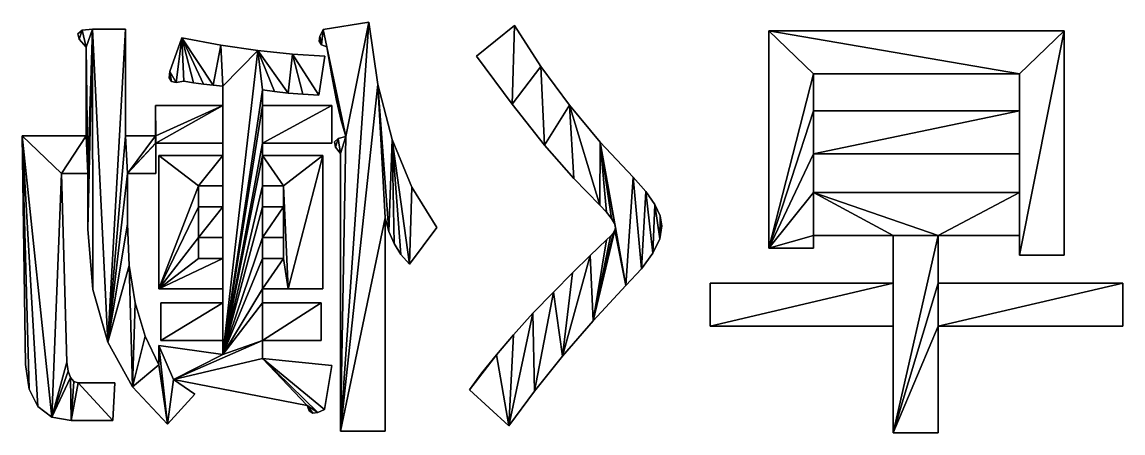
# Model space of a CAD drawing. Header units: metres. Extents: x -155 to 147, y -33 to 22.
# Drawn here: x -0.6 to 147.5, y -32.9 to 22.4 of the extents above; entities that cross this region are included whole.
import ezdxf

# ---------------------------------------------------------------- set-up
doc = ezdxf.new("R2010")
doc.units = ezdxf.units.M

msp = doc.modelspace()

# ---------------------------------------------------------------- linework, layer by layer
at = {"layer": 'layer1', "color": 1}
for points in [[(46.00752, 22.40108), (42.90684, 7.00332), (39.86963, 21.38115)], [(39.86963, 21.38115, -25), (42.90684, 7.00332, -25), (46.00752, 22.40108, -25)], [(46.00752, 22.40108), (39.86963, 21.38115), (39.86963, 21.38115, -25), (46.00752, 22.40108, -25)], [(47.22538, 13.97615), (42.18906, -32.6876), (46.00752, 22.40108)], [(46.00752, 22.40108), (42.18906, -32.6876), (42.90684, 7.00332)], [(46.00752, 22.40108, -25), (42.18906, -32.6876, -25), (47.22538, 13.97615, -25)], [(42.90684, 7.00332, -25), (42.18906, -32.6876, -25), (46.00752, 22.40108, -25)], [(47.22538, 13.97615), (46.00752, 22.40108), (46.00752, 22.40108, -25), (47.22538, 13.97615, -25)], [(7.47078, 21.28582), (7.03865, 20.07083), (6.87168, 20.8302)], [(6.87168, 20.8302, -25), (7.03865, 20.07083, -25), (7.47078, 21.28582, -25)], [(7.47078, 21.28582), (6.87168, 20.8302), (6.87168, 20.8302, -25), (7.47078, 21.28582, -25)], [(6.87168, 20.8302), (7.03865, 20.07083), (7.03865, 20.07083, -25), (6.87168, 20.8302, -25)], [(7.47078, 21.28582), (7.97168, 19.00772), (7.03865, 20.07083)], [(7.03865, 20.07083, -25), (7.97168, 19.00772, -25), (7.47078, 21.28582, -25)], [(8.83594, 21.4377), (7.97168, 19.00772), (7.47078, 21.28582)], [(7.47078, 21.28582, -25), (7.97168, 19.00772, -25), (8.83594, 21.4377, -25)], [(8.83594, 21.4377), (7.47078, 21.28582), (7.47078, 21.28582, -25), (8.83594, 21.4377, -25)], [(8.83594, 21.4377), (8.21094, 2.0085), (7.97168, 19.00772)], [(7.97168, 19.00772, -25), (8.21094, 2.0085, -25), (8.83594, 21.4377, -25)], [(8.21094, -5.50205), (8.21094, 2.0085), (8.83594, 21.4377)], [(8.83594, 21.4377), (8.88142, -13.6196), (8.21094, -5.50205)], [(8.83594, 21.4377, -25), (8.21094, 2.0085, -25), (8.21094, -5.50205, -25)], [(8.21094, -5.50205, -25), (8.88142, -13.6196, -25), (8.83594, 21.4377, -25)], [(8.83594, 21.4377), (13.28945, 21.4377), (10.89287, -20.69714)], [(8.83594, 21.4377), (10.89287, -20.69714), (8.88142, -13.6196)], [(10.89287, -20.69714, -25), (13.28945, 21.4377, -25), (8.83594, 21.4377, -25)], [(8.88142, -13.6196, -25), (10.89287, -20.69714, -25), (8.83594, 21.4377, -25)], [(13.28945, 21.4377), (8.83594, 21.4377), (8.83594, 21.4377, -25), (13.28945, 21.4377, -25)], [(13.28945, 7.08076), (10.89287, -20.69714), (13.28945, 21.4377)], [(13.28945, 21.4377, -25), (10.89287, -20.69714, -25), (13.28945, 7.08076, -25)], [(13.28945, 7.08076), (13.28945, 21.4377), (13.28945, 21.4377, -25), (13.28945, 7.08076, -25)], [(39.66816, 19.3389), (39.42397, 20.49828), (39.86963, 21.38115)], [(39.86963, 21.38115, -25), (39.42397, 20.49828, -25), (39.66816, 19.3389, -25)], [(39.86963, 21.38115), (39.42397, 20.49828), (39.42397, 20.49828, -25), (39.86963, 21.38115, -25)], [(39.66816, 19.3389), (39.86963, 21.38115), (40.35801, 19.0624)], [(40.35801, 19.0624, -25), (39.86963, 21.38115, -25), (39.66816, 19.3389, -25)], [(40.35801, 19.0624), (39.86963, 21.38115), (42.90684, 7.00332)], [(42.90684, 7.00332, -25), (39.86963, 21.38115, -25), (40.35801, 19.0624, -25)], [(65.63467, 21.92256), (65.30441, 11.33428), (60.52851, 17.80625)], [(60.52851, 17.80625, -25), (65.30441, 11.33428, -25), (65.63467, 21.92256, -25)], [(65.63467, 21.92256), (60.52851, 17.80625), (60.52851, 17.80625, -25), (65.63467, 21.92256, -25)], [(69.17809, 16.42735), (65.30441, 11.33428), (65.63467, 21.92256)], [(65.63467, 21.92256, -25), (65.30441, 11.33428, -25), (69.17809, 16.42735, -25)], [(69.17809, 16.42735), (65.63467, 21.92256), (65.63467, 21.92256, -25), (69.17809, 16.42735, -25)], [(139.5988, 21.19844), (133.5632, 15.4083), (99.82442, 21.19844)], [(99.82442, 21.19844), (133.5632, 15.4083), (105.8601, 15.4083)], [(99.82442, 21.19844), (105.8601, 15.4083), (99.82442, -8.04131)], [(99.82442, 21.19844, -25), (133.5632, 15.4083, -25), (139.5988, 21.19844, -25)], [(105.8601, 15.4083, -25), (133.5632, 15.4083, -25), (99.82442, 21.19844, -25)], [(99.82442, -8.04131, -25), (105.8601, 15.4083, -25), (99.82442, 21.19844, -25)], [(99.82442, 21.19844), (99.82442, -8.04131), (99.82442, -8.04131, -25), (99.82442, 21.19844, -25)], [(139.5988, 21.19844), (99.82442, 21.19844), (99.82442, 21.19844, -25), (139.5988, 21.19844, -25)], [(139.5988, 21.19844), (133.5632, -8.99844), (133.5632, 15.4083)], [(133.5632, -8.99844), (139.5988, 21.19844), (139.5988, -8.99844)], [(133.5632, 15.4083, -25), (133.5632, -8.99844, -25), (139.5988, 21.19844, -25)], [(139.5988, -8.99844, -25), (139.5988, 21.19844, -25), (133.5632, -8.99844, -25)], [(139.5988, -8.99844), (139.5988, 21.19844), (139.5988, 21.19844, -25), (139.5988, -8.99844, -25)], [(7.03865, 20.07083), (7.97168, 19.00772), (7.97168, 19.00772, -25), (7.03865, 20.07083, -25)], [(20.87266, 20.24756), (20.10582, 14.26095), (19.24189, 15.71494)], [(19.24189, 15.71494, -25), (20.10582, 14.26095, -25), (20.87266, 20.24756, -25)], [(20.87266, 20.24756), (19.24189, 15.71494), (19.24189, 15.71494, -25), (20.87266, 20.24756, -25)], [(20.87266, 20.24756), (21.11279, 14.45117), (20.10582, 14.26095)], [(20.10582, 14.26095, -25), (21.11279, 14.45117, -25), (20.87266, 20.24756, -25)], [(22.43677, 14.23283), (21.11279, 14.45117), (20.87266, 20.24756)], [(26.12273, 19.28118), (25.07856, 13.89645), (20.87266, 20.24756)], [(20.87266, 20.24756), (25.07856, 13.89645), (23.75869, 14.04793)], [(20.87266, 20.24756), (23.75869, 14.04793), (22.43677, 14.23283)], [(20.87266, 20.24756, -25), (21.11279, 14.45117, -25), (22.43677, 14.23283, -25)], [(20.87266, 20.24756, -25), (25.07856, 13.89645, -25), (26.12273, 19.28118, -25)], [(23.75869, 14.04793, -25), (25.07856, 13.89645, -25), (20.87266, 20.24756, -25)], [(22.43677, 14.23283, -25), (23.75869, 14.04793, -25), (20.87266, 20.24756, -25)], [(26.12273, 19.28118), (20.87266, 20.24756), (20.87266, 20.24756, -25), (26.12273, 19.28118, -25)], [(26.12273, 19.28118), (26.39639, 13.77842), (25.07856, 13.89645)], [(25.07856, 13.89645, -25), (26.39639, 13.77842, -25), (26.12273, 19.28118, -25)], [(31.07549, 18.55391), (26.39639, 13.77842), (26.12273, 19.28118)], [(26.12273, 19.28118, -25), (26.39639, 13.77842, -25), (31.07549, 18.55391, -25)], [(31.07549, 18.55391), (26.12273, 19.28118), (26.12273, 19.28118, -25), (31.07549, 18.55391, -25)], [(39.35681, 19.81753), (39.42397, 20.49828), (39.66816, 19.3389)], [(39.66816, 19.3389, -25), (39.42397, 20.49828, -25), (39.35681, 19.81753, -25)], [(39.42397, 20.49828), (39.35681, 19.81753), (39.35681, 19.81753, -25), (39.42397, 20.49828, -25)], [(39.35681, 19.81753), (39.66816, 19.3389), (39.66816, 19.3389, -25), (39.35681, 19.81753, -25)], [(39.66816, 19.3389), (40.35801, 19.0624), (40.35801, 19.0624, -25), (39.66816, 19.3389, -25)], [(7.97168, 19.00772), (8.21094, 2.0085), (7.97168, 7.08076)], [(7.97168, 7.08076, -25), (8.21094, 2.0085, -25), (7.97168, 19.00772, -25)], [(7.97168, 19.00772), (7.97168, 7.08076), (7.97168, 7.08076, -25), (7.97168, 19.00772, -25)], [(31.07549, 18.55391), (31.71416, 13.25479), (26.39639, -22.34473)], [(31.07549, 18.55391), (26.39639, -22.34473), (26.39639, 13.77842)], [(26.39639, -22.34473, -25), (31.71416, 13.25479, -25), (31.07549, 18.55391, -25)], [(26.39639, 13.77842, -25), (26.39639, -22.34473, -25), (31.07549, 18.55391, -25)], [(33.34777, 13.03227), (31.71416, 13.25479), (31.07549, 18.55391)], [(35.73093, 18.06575), (35.15252, 12.83845), (31.07549, 18.55391)], [(31.07549, 18.55391), (35.15252, 12.83845), (33.34777, 13.03227)], [(31.07549, 18.55391, -25), (31.71416, 13.25479, -25), (33.34777, 13.03227, -25)], [(31.07549, 18.55391, -25), (35.15252, 12.83845, -25), (35.73093, 18.06575, -25)], [(33.34777, 13.03227, -25), (35.15252, 12.83845, -25), (31.07549, 18.55391, -25)], [(35.73093, 18.06575), (31.07549, 18.55391), (31.07549, 18.55391, -25), (35.73093, 18.06575, -25)], [(35.73093, 18.06575), (37.12839, 12.67333), (35.15252, 12.83845)], [(35.15252, 12.83845, -25), (37.12839, 12.67333, -25), (35.73093, 18.06575, -25)], [(39.27539, 12.53691), (37.12839, 12.67333), (35.73093, 18.06575)], [(39.27539, 12.53691), (35.73093, 18.06575), (40.08906, 17.8167)], [(35.73093, 18.06575, -25), (37.12839, 12.67333, -25), (39.27539, 12.53691, -25)], [(40.08906, 17.8167, -25), (35.73093, 18.06575, -25), (39.27539, 12.53691, -25)], [(40.08906, 17.8167), (35.73093, 18.06575), (35.73093, 18.06575, -25), (40.08906, 17.8167, -25)], [(39.27539, 12.53691), (40.08906, 17.8167), (40.08906, 17.8167, -25), (39.27539, 12.53691, -25)], [(40.35801, 19.0624), (42.90684, 7.00332), (42.3023, 9.13052)], [(40.35801, 19.0624), (42.3023, 9.13052), (41.67598, 11.84944)], [(40.35801, 19.0624), (41.67598, 11.84944), (41.02788, 15.16006)], [(42.3023, 9.13052, -25), (42.90684, 7.00332, -25), (40.35801, 19.0624, -25)], [(41.67598, 11.84944, -25), (42.3023, 9.13052, -25), (40.35801, 19.0624, -25)], [(41.02788, 15.16006, -25), (41.67598, 11.84944, -25), (40.35801, 19.0624, -25)], [(40.35801, 19.0624), (41.02788, 15.16006), (41.02788, 15.16006, -25), (40.35801, 19.0624, -25)], [(60.52851, 17.80625), (65.30441, 11.33428), (65.30441, 11.33428, -25), (60.52851, 17.80625, -25)], [(69.17809, 16.42735), (69.65945, 5.83516), (65.30441, 11.33428)], [(65.30441, 11.33428, -25), (69.65945, 5.83516, -25), (69.17809, 16.42735, -25)], [(73.01479, 11.19651), (69.65945, 5.83516), (69.17809, 16.42735)], [(69.17809, 16.42735, -25), (69.65945, 5.83516, -25), (73.01479, 11.19651, -25)], [(73.01479, 11.19651), (69.17809, 16.42735), (69.17809, 16.42735, -25), (73.01479, 11.19651, -25)], [(19.24189, 15.71494), (19.45835, 14.40818), (19.17037, 14.89284)], [(19.17037, 14.89284, -25), (19.45835, 14.40818, -25), (19.24189, 15.71494, -25)], [(19.24189, 15.71494), (19.17037, 14.89284), (19.17037, 14.89284, -25), (19.24189, 15.71494, -25)], [(19.17037, 14.89284), (19.45835, 14.40818), (19.45835, 14.40818, -25), (19.17037, 14.89284, -25)], [(19.24189, 15.71494), (20.10582, 14.26095), (19.45835, 14.40818)], [(19.45835, 14.40818, -25), (20.10582, 14.26095, -25), (19.24189, 15.71494, -25)], [(41.02788, 15.16006), (41.67598, 11.84944), (41.67598, 11.84944, -25), (41.02788, 15.16006, -25)], [(99.82442, -8.04131), (105.8601, 15.4083), (105.8601, 10.43076)], [(105.8601, 10.43076, -25), (105.8601, 15.4083, -25), (99.82442, -8.04131, -25)], [(105.8601, 15.4083), (133.5632, 15.4083), (133.5632, 15.4083, -25), (105.8601, 15.4083, -25)], [(105.8601, 10.43076), (105.8601, 15.4083), (105.8601, 15.4083, -25), (105.8601, 10.43076, -25)], [(133.5632, 15.4083), (133.5632, -8.99844), (133.5632, -6.36641)], [(133.5632, 15.4083), (133.5632, -6.36641), (133.5632, -0.57627)], [(133.5632, 4.64062), (133.5632, 10.43076), (133.5632, 15.4083)], [(133.5632, 4.64062), (133.5632, 15.4083), (133.5632, -0.57627)], [(133.5632, -6.36641, -25), (133.5632, -8.99844, -25), (133.5632, 15.4083, -25)], [(133.5632, -0.57627, -25), (133.5632, -6.36641, -25), (133.5632, 15.4083, -25)], [(133.5632, 15.4083, -25), (133.5632, 10.43076, -25), (133.5632, 4.64062, -25)], [(133.5632, -0.57627, -25), (133.5632, 15.4083, -25), (133.5632, 4.64062, -25)], [(133.5632, 15.4083), (133.5632, 10.43076), (133.5632, 10.43076, -25), (133.5632, 15.4083, -25)], [(19.45835, 14.40818), (20.10582, 14.26095), (20.10582, 14.26095, -25), (19.45835, 14.40818, -25)], [(20.10582, 14.26095), (21.11279, 14.45117), (21.11279, 14.45117, -25), (20.10582, 14.26095, -25)], [(21.11279, 14.45117), (22.43677, 14.23283), (22.43677, 14.23283, -25), (21.11279, 14.45117, -25)], [(22.43677, 14.23283), (23.75869, 14.04793), (23.75869, 14.04793, -25), (22.43677, 14.23283, -25)], [(23.75869, 14.04793), (25.07856, 13.89645), (25.07856, 13.89645, -25), (23.75869, 14.04793, -25)], [(25.07856, 13.89645), (26.39639, 13.77842), (26.39639, 13.77842, -25), (25.07856, 13.89645, -25)], [(26.39639, 13.77842), (26.39639, -22.34473), (26.39639, -20.48399)], [(26.39639, 13.77842), (26.39639, -20.48399), (26.39639, -15.41172)], [(26.39639, 13.77842), (26.39639, -15.41172), (26.39639, -13.54482)], [(26.39639, 13.77842), (26.39639, -13.54482), (26.39639, -9.42969)], [(26.39639, 13.77842), (26.39639, -9.42969), (26.39639, -6.60567)], [(26.39639, 13.77842), (26.39639, -6.60567), (26.39639, -2.49053)], [(26.39639, 13.77842), (26.39639, -2.49053), (26.39639, 0.3335)], [(26.39639, 13.77842), (26.39639, 0.3335), (26.39639, 4.44863)], [(26.39639, 13.77842), (26.39639, 4.44863), (26.39639, 6.07627)], [(26.39639, 13.77842), (26.39639, 6.07627), (26.39639, 11.14853)], [(26.39639, -20.48399, -25), (26.39639, -22.34473, -25), (26.39639, 13.77842, -25)], [(26.39639, -15.41172, -25), (26.39639, -20.48399, -25), (26.39639, 13.77842, -25)], [(26.39639, -13.54482, -25), (26.39639, -15.41172, -25), (26.39639, 13.77842, -25)], [(26.39639, -9.42969, -25), (26.39639, -13.54482, -25), (26.39639, 13.77842, -25)], [(26.39639, -6.60567, -25), (26.39639, -9.42969, -25), (26.39639, 13.77842, -25)], [(26.39639, -2.49053, -25), (26.39639, -6.60567, -25), (26.39639, 13.77842, -25)], [(26.39639, 0.3335, -25), (26.39639, -2.49053, -25), (26.39639, 13.77842, -25)], [(26.39639, 4.44863, -25), (26.39639, 0.3335, -25), (26.39639, 13.77842, -25)], [(26.39639, 6.07627, -25), (26.39639, 4.44863, -25), (26.39639, 13.77842, -25)], [(26.39639, 11.14853, -25), (26.39639, 6.07627, -25), (26.39639, 13.77842, -25)], [(26.39639, 13.77842), (26.39639, 11.14853), (26.39639, 11.14853, -25), (26.39639, 13.77842, -25)], [(47.22538, 13.97615), (48.22471, -3.97354), (42.18906, -32.6876)], [(42.18906, -32.6876, -25), (48.22471, -3.97354, -25), (47.22538, 13.97615, -25)], [(48.71683, -5.78514), (48.22471, -3.97354), (47.22538, 13.97615)], [(49.1574, 6.55881), (48.71683, -5.78514), (47.22538, 13.97615)], [(47.22538, 13.97615, -25), (48.22471, -3.97354, -25), (48.71683, -5.78514, -25)], [(47.22538, 13.97615, -25), (48.71683, -5.78514, -25), (49.1574, 6.55881, -25)], [(49.1574, 6.55881), (47.22538, 13.97615), (47.22538, 13.97615, -25), (49.1574, 6.55881, -25)], [(31.71416, 11.14853), (26.39639, -22.34473), (31.71416, 13.25479)], [(31.71416, 13.25479, -25), (26.39639, -22.34473, -25), (31.71416, 11.14853, -25)], [(31.71416, 13.25479), (33.34777, 13.03227), (33.34777, 13.03227, -25), (31.71416, 13.25479, -25)], [(31.71416, 11.14853), (31.71416, 13.25479), (31.71416, 13.25479, -25), (31.71416, 11.14853, -25)], [(33.34777, 13.03227), (35.15252, 12.83845), (35.15252, 12.83845, -25), (33.34777, 13.03227, -25)], [(35.15252, 12.83845), (37.12839, 12.67333), (37.12839, 12.67333, -25), (35.15252, 12.83845, -25)], [(37.12839, 12.67333), (39.27539, 12.53691), (39.27539, 12.53691, -25), (37.12839, 12.67333, -25)], [(26.39639, 11.14853), (17.35723, 7.08076), (17.30371, 11.14853)], [(17.30371, 11.14853), (17.35723, 7.08076), (17.30371, 7.08076)], [(17.30371, 11.14853, -25), (17.35723, 7.08076, -25), (26.39639, 11.14853, -25)], [(17.30371, 7.08076, -25), (17.35723, 7.08076, -25), (17.30371, 11.14853, -25)], [(17.30371, 11.14853), (17.30371, 6.07627), (17.30371, 6.07627, -25), (17.30371, 11.14853, -25)], [(26.39639, 11.14853), (17.30371, 11.14853), (17.30371, 11.14853, -25), (26.39639, 11.14853, -25)], [(26.39639, 6.07627), (17.35723, 6.07627), (26.39639, 11.14853)], [(26.39639, 11.14853), (17.35723, 6.07627), (17.35723, 7.08076)], [(26.39639, 11.14853, -25), (17.35723, 6.07627, -25), (26.39639, 6.07627, -25)], [(17.35723, 7.08076, -25), (17.35723, 6.07627, -25), (26.39639, 11.14853, -25)], [(31.71416, 6.07627), (26.39639, -22.34473), (31.71416, 11.14853)], [(31.71416, 11.14853, -25), (26.39639, -22.34473, -25), (31.71416, 6.07627, -25)], [(31.71416, 6.07627), (31.71416, 11.14853), (41.04619, 11.14853)], [(31.71416, 6.07627), (41.04619, 11.14853), (41.04619, 6.07627)], [(41.04619, 11.14853, -25), (31.71416, 11.14853, -25), (31.71416, 6.07627, -25)], [(41.04619, 6.07627, -25), (41.04619, 11.14853, -25), (31.71416, 6.07627, -25)], [(41.04619, 11.14853), (31.71416, 11.14853), (31.71416, 11.14853, -25), (41.04619, 11.14853, -25)], [(41.04619, 6.07627), (41.04619, 11.14853), (41.04619, 11.14853, -25), (41.04619, 6.07627, -25)], [(41.67598, 11.84944), (42.3023, 9.13052), (42.3023, 9.13052, -25), (41.67598, 11.84944, -25)], [(65.30441, 11.33428), (69.65945, 5.83516), (69.65945, 5.83516, -25), (65.30441, 11.33428, -25)], [(73.01479, 11.19651), (73.59362, 1.30889), (69.65945, 5.83516)], [(69.65945, 5.83516, -25), (73.59362, 1.30889, -25), (73.01479, 11.19651, -25)], [(77.10693, -2.24453), (73.59362, 1.30889), (73.01479, 11.19651)], [(77.14479, 6.23004), (77.10693, -2.24453), (73.01479, 11.19651)], [(73.01479, 11.19651, -25), (73.59362, 1.30889, -25), (77.10693, -2.24453, -25)], [(73.01479, 11.19651, -25), (77.10693, -2.24453, -25), (77.14479, 6.23004, -25)], [(77.14479, 6.23004), (73.01479, 11.19651), (73.01479, 11.19651, -25), (77.14479, 6.23004, -25)], [(99.82442, -8.04131), (105.8601, 10.43076), (105.8601, 4.64062)], [(105.8601, 4.64062, -25), (105.8601, 10.43076, -25), (99.82442, -8.04131, -25)], [(105.8601, 4.64062), (105.8601, 10.43076), (133.5632, 10.43076)], [(105.8601, 4.64062), (133.5632, 10.43076), (133.5632, 4.64062)], [(133.5632, 10.43076, -25), (105.8601, 10.43076, -25), (105.8601, 4.64062, -25)], [(133.5632, 4.64062, -25), (133.5632, 10.43076, -25), (105.8601, 4.64062, -25)], [(133.5632, 10.43076), (105.8601, 10.43076), (105.8601, 10.43076, -25), (133.5632, 10.43076, -25)], [(42.3023, 9.13052), (42.90684, 7.00332), (42.90684, 7.00332, -25), (42.3023, 9.13052, -25)], [(7.97168, 7.08076), (4.67529, 2.0085), (-0.64248, 7.08076)], [(-0.64248, 7.08076), (4.67529, 2.0085), (3.38507, -30.7899)], [(-0.64248, 7.08076), (3.38507, -30.7899), (1.50552, -29.37737)], [(-0.64248, 7.08076), (1.50552, -29.37737), (0.32589, -27.02315)], [(-0.64248, 7.08076), (0.32589, -27.02315), (-0.15381, -23.72725)], [(-0.64248, 7.08076, -25), (4.67529, 2.0085, -25), (7.97168, 7.08076, -25)], [(3.38507, -30.7899, -25), (4.67529, 2.0085, -25), (-0.64248, 7.08076, -25)], [(1.50552, -29.37737, -25), (3.38507, -30.7899, -25), (-0.64248, 7.08076, -25)], [(0.32589, -27.02315, -25), (1.50552, -29.37737, -25), (-0.64248, 7.08076, -25)], [(-0.15381, -23.72725, -25), (0.32589, -27.02315, -25), (-0.64248, 7.08076, -25)], [(-0.64248, 7.08076), (-0.15381, -23.72725), (-0.15381, -23.72725, -25), (-0.64248, 7.08076, -25)], [(7.97168, 7.08076), (-0.64248, 7.08076), (-0.64248, 7.08076, -25), (7.97168, 7.08076, -25)], [(7.97168, 7.08076), (8.21094, 2.0085), (4.67529, 2.0085)], [(4.67529, 2.0085, -25), (8.21094, 2.0085, -25), (7.97168, 7.08076, -25)], [(13.52871, 2.0085), (10.89287, -20.69714), (13.28945, 7.08076)], [(13.28945, 7.08076, -25), (10.89287, -20.69714, -25), (13.52871, 2.0085, -25)], [(13.52871, 2.0085), (13.28945, 7.08076), (17.30371, 7.08076)], [(17.30371, 7.08076, -25), (13.28945, 7.08076, -25), (13.52871, 2.0085, -25)], [(17.35723, 7.08076), (13.28945, 7.08076), (13.28945, 7.08076, -25), (17.35723, 7.08076, -25)], [(13.52871, 2.0085), (17.30371, 7.08076), (17.30371, 6.07627)], [(17.30371, 6.07627, -25), (17.30371, 7.08076, -25), (13.52871, 2.0085, -25)], [(13.52871, 2.0085), (17.30371, 6.07627), (17.35723, 6.07627)], [(13.52871, 2.0085), (17.35723, 6.07627), (17.35723, 2.0085)], [(17.35723, 6.07627, -25), (17.30371, 6.07627, -25), (13.52871, 2.0085, -25)], [(17.35723, 2.0085, -25), (17.35723, 6.07627, -25), (13.52871, 2.0085, -25)], [(17.30371, 6.07627), (26.39639, 6.07627), (26.39639, 6.07627, -25), (17.30371, 6.07627, -25)], [(17.35723, 2.0085), (17.35723, 7.08076), (17.35723, 7.08076, -25), (17.35723, 2.0085, -25)], [(31.71416, 4.44863), (26.39639, -22.34473), (31.71416, 6.07627)], [(31.71416, 6.07627, -25), (26.39639, -22.34473, -25), (31.71416, 4.44863, -25)], [(26.39639, 6.07627), (26.39639, 4.44863), (26.39639, 4.44863, -25), (26.39639, 6.07627, -25)], [(31.71416, 6.07627), (41.04619, 6.07627), (41.04619, 6.07627, -25), (31.71416, 6.07627, -25)], [(31.71416, 4.44863), (31.71416, 6.07627), (31.71416, 6.07627, -25), (31.71416, 4.44863, -25)], [(41.87496, 6.73097), (41.51608, 5.56852), (41.41138, 6.25271)], [(41.41138, 6.25271, -25), (41.51608, 5.56852, -25), (41.87496, 6.73097, -25)], [(41.87496, 6.73097), (41.41138, 6.25271), (41.41138, 6.25271, -25), (41.87496, 6.73097, -25)], [(41.41138, 6.25271), (41.51608, 5.56852), (41.51608, 5.56852, -25), (41.41138, 6.25271, -25)], [(41.87496, 6.73097), (42.18906, 4.67842), (41.51608, 5.56852)], [(41.51608, 5.56852, -25), (42.18906, 4.67842, -25), (41.87496, 6.73097, -25)], [(41.87496, 6.73097), (42.90684, 7.00332), (42.18906, 4.67842)], [(42.18906, 4.67842, -25), (42.90684, 7.00332, -25), (41.87496, 6.73097, -25)], [(42.90684, 7.00332), (41.87496, 6.73097), (41.87496, 6.73097, -25), (42.90684, 7.00332, -25)], [(42.90684, 7.00332), (42.18906, -32.6876), (42.18906, 4.67842)], [(42.18906, 4.67842, -25), (42.18906, -32.6876, -25), (42.90684, 7.00332, -25)], [(49.1574, 6.55881), (49.42395, -7.4259), (48.71683, -5.78514)], [(48.71683, -5.78514, -25), (49.42395, -7.4259, -25), (49.1574, 6.55881, -25)], [(49.1574, 6.55881), (51.80356, 0.14905), (51.4832, -10.19492)], [(49.1574, 6.55881), (51.4832, -10.19492), (50.34608, -8.89583)], [(49.1574, 6.55881), (50.34608, -8.89583), (49.42395, -7.4259)], [(51.4832, -10.19492, -25), (51.80356, 0.14905, -25), (49.1574, 6.55881, -25)], [(50.34608, -8.89583, -25), (51.4832, -10.19492, -25), (49.1574, 6.55881, -25)], [(49.42395, -7.4259, -25), (50.34608, -8.89583, -25), (49.1574, 6.55881, -25)], [(51.80356, 0.14905), (49.1574, 6.55881), (49.1574, 6.55881, -25), (51.80356, 0.14905, -25)], [(77.14479, 6.23004), (78.01936, -3.21525), (77.10693, -2.24453)], [(77.10693, -2.24453, -25), (78.01936, -3.21525, -25), (77.14479, 6.23004, -25)], [(77.14479, 6.23004), (81.56807, 1.52793), (80.59229, -13.06631)], [(77.14479, 6.23004), (80.59229, -13.06631), (79.19248, -5.26279)], [(77.14479, 6.23004), (79.19248, -5.26279), (79.06213, -4.72438)], [(77.14479, 6.23004), (79.06213, -4.72438), (78.6711, -4.04187)], [(77.14479, 6.23004), (78.6711, -4.04187), (78.01936, -3.21525)], [(80.59229, -13.06631, -25), (81.56807, 1.52793, -25), (77.14479, 6.23004, -25)], [(79.19248, -5.26279, -25), (80.59229, -13.06631, -25), (77.14479, 6.23004, -25)], [(79.06213, -4.72438, -25), (79.19248, -5.26279, -25), (77.14479, 6.23004, -25)], [(78.6711, -4.04187, -25), (79.06213, -4.72438, -25), (77.14479, 6.23004, -25)], [(78.01936, -3.21525, -25), (78.6711, -4.04187, -25), (77.14479, 6.23004, -25)], [(81.56807, 1.52793), (77.14479, 6.23004), (77.14479, 6.23004, -25), (81.56807, 1.52793, -25)], [(23.1, 0.3335), (17.78223, -13.54482), (17.78223, 4.44863)], [(23.1, 0.3335), (17.78223, 4.44863), (26.39639, 4.44863)], [(17.78223, 4.44863, -25), (17.78223, -13.54482, -25), (23.1, 0.3335, -25)], [(26.39639, 4.44863, -25), (17.78223, 4.44863, -25), (23.1, 0.3335, -25)], [(17.78223, 4.44863), (17.78223, -13.54482), (17.78223, -13.54482, -25), (17.78223, 4.44863, -25)], [(26.39639, 4.44863), (17.78223, 4.44863), (17.78223, 4.44863, -25), (26.39639, 4.44863, -25)], [(23.1, 0.3335), (26.39639, 4.44863), (26.39639, 0.3335)], [(26.39639, 0.3335, -25), (26.39639, 4.44863, -25), (23.1, 0.3335, -25)], [(31.71416, 4.44863), (31.71416, 0.3335), (26.39639, -22.34473)], [(26.39639, -22.34473, -25), (31.71416, 0.3335, -25), (31.71416, 4.44863, -25)], [(31.71416, 4.44863), (39.8498, 4.44863), (34.53203, 0.3335)], [(34.53203, 0.3335), (31.71416, 0.3335), (31.71416, 4.44863)], [(34.53203, 0.3335, -25), (39.8498, 4.44863, -25), (31.71416, 4.44863, -25)], [(31.71416, 4.44863, -25), (31.71416, 0.3335, -25), (34.53203, 0.3335, -25)], [(39.8498, 4.44863), (31.71416, 4.44863), (31.71416, 4.44863, -25), (39.8498, 4.44863, -25)], [(34.53203, 0.3335), (39.8498, 4.44863), (35.15703, -13.54482)], [(35.15703, -13.54482, -25), (39.8498, 4.44863, -25), (34.53203, 0.3335, -25)], [(35.15703, -13.54482), (39.8498, 4.44863), (39.8498, -13.54482)], [(39.8498, -13.54482, -25), (39.8498, 4.44863, -25), (35.15703, -13.54482, -25)], [(39.8498, -13.54482), (39.8498, 4.44863), (39.8498, 4.44863, -25), (39.8498, -13.54482, -25)], [(41.51608, 5.56852), (42.18906, 4.67842), (42.18906, 4.67842, -25), (41.51608, 5.56852, -25)], [(42.18906, 4.67842), (42.18906, -32.6876), (42.18906, -32.6876, -25), (42.18906, 4.67842, -25)], [(69.65945, 5.83516), (73.59362, 1.30889), (73.59362, 1.30889, -25), (69.65945, 5.83516, -25)], [(105.8601, -0.57627), (99.82442, -8.04131), (105.8601, 4.64062)], [(105.8601, 4.64062, -25), (99.82442, -8.04131, -25), (105.8601, -0.57627, -25)], [(105.8601, 4.64062), (133.5632, 4.64062), (133.5632, 4.64062, -25), (105.8601, 4.64062, -25)], [(105.8601, -0.57627), (105.8601, 4.64062), (105.8601, 4.64062, -25), (105.8601, -0.57627, -25)], [(133.5632, 4.64062), (133.5632, -0.57627), (133.5632, -0.57627, -25), (133.5632, 4.64062, -25)], [(3.38507, -30.7899), (4.67529, 2.0085), (5.39189, -23.3919)], [(5.39189, -23.3919, -25), (4.67529, 2.0085, -25), (3.38507, -30.7899, -25)], [(4.67529, 2.0085), (8.21094, 2.0085), (8.21094, 2.0085, -25), (4.67529, 2.0085, -25)], [(5.39189, -23.3919), (4.67529, 2.0085), (4.67529, 2.0085, -25), (5.39189, -23.3919, -25)], [(8.21094, 2.0085), (8.21094, -5.50205), (8.21094, -5.50205, -25), (8.21094, 2.0085, -25)], [(13.52871, 2.0085), (13.52871, -4.78428), (10.89287, -20.69714)], [(10.89287, -20.69714, -25), (13.52871, -4.78428, -25), (13.52871, 2.0085, -25)], [(13.52871, 2.0085), (17.35723, 2.0085), (17.35723, 2.0085, -25), (13.52871, 2.0085, -25)], [(13.52871, -4.78428), (13.52871, 2.0085), (13.52871, 2.0085, -25), (13.52871, -4.78428, -25)], [(80.59229, -13.06631), (81.56807, 1.52793), (82.72518, -10.81663)], [(82.72518, -10.81663, -25), (81.56807, 1.52793, -25), (80.59229, -13.06631, -25)], [(82.72518, -10.81663), (81.56807, 1.52793), (83.27406, -0.44127)], [(83.27406, -0.44127, -25), (81.56807, 1.52793, -25), (82.72518, -10.81663, -25)], [(83.27406, -0.44127), (81.56807, 1.52793), (81.56807, 1.52793, -25), (83.27406, -0.44127, -25)], [(23.1, -2.49053), (17.78223, -13.54482), (23.1, 0.3335)], [(23.1, 0.3335, -25), (17.78223, -13.54482, -25), (23.1, -2.49053, -25)], [(23.1, 0.3335), (26.39639, 0.3335), (26.39639, 0.3335, -25), (23.1, 0.3335, -25)], [(23.1, -2.49053), (23.1, 0.3335), (23.1, 0.3335, -25), (23.1, -2.49053, -25)], [(31.71416, -2.49053), (26.39639, -22.34473), (31.71416, 0.3335)], [(31.71416, 0.3335, -25), (26.39639, -22.34473, -25), (31.71416, -2.49053, -25)], [(26.39639, 0.3335), (26.39639, -2.49053), (26.39639, -2.49053, -25), (26.39639, 0.3335, -25)], [(31.71416, -2.49053), (31.71416, 0.3335), (31.71416, 0.3335, -25), (31.71416, -2.49053, -25)], [(31.71416, 0.3335), (34.53203, 0.3335), (34.53203, 0.3335, -25), (31.71416, 0.3335, -25)], [(34.53203, 0.3335), (35.15703, -13.54482), (34.53203, -9.42969)], [(34.53203, -6.60567), (34.53203, -2.49053), (34.53203, 0.3335)], [(34.53203, -6.60567), (34.53203, 0.3335), (34.53203, -9.42969)], [(34.53203, -9.42969, -25), (35.15703, -13.54482, -25), (34.53203, 0.3335, -25)], [(34.53203, 0.3335, -25), (34.53203, -2.49053, -25), (34.53203, -6.60567, -25)], [(34.53203, -9.42969, -25), (34.53203, 0.3335, -25), (34.53203, -6.60567, -25)], [(34.53203, 0.3335), (34.53203, -2.49053), (34.53203, -2.49053, -25), (34.53203, 0.3335, -25)], [(51.4832, -10.19492), (51.80356, 0.14905), (55.16387, -5.25313)], [(55.16387, -5.25313, -25), (51.80356, 0.14905, -25), (51.4832, -10.19492, -25)], [(55.16387, -5.25313), (51.80356, 0.14905), (51.80356, 0.14905, -25), (55.16387, -5.25313, -25)], [(73.59362, 1.30889), (77.10693, -2.24453), (77.10693, -2.24453, -25), (73.59362, 1.30889, -25)], [(82.72518, -10.81663), (83.27406, -0.44127), (84.24868, -8.72627)], [(84.24868, -8.72627, -25), (83.27406, -0.44127, -25), (82.72518, -10.81663, -25)], [(84.24868, -8.72627), (83.27406, -0.44127), (84.49263, -2.18957)], [(84.49263, -2.18957, -25), (83.27406, -0.44127, -25), (84.24868, -8.72627, -25)], [(84.49263, -2.18957), (83.27406, -0.44127), (83.27406, -0.44127, -25), (84.49263, -2.18957, -25)], [(105.8601, -6.36641), (99.82442, -8.04131), (105.8601, -0.57627)], [(105.8601, -0.57627, -25), (99.82442, -8.04131, -25), (105.8601, -6.36641, -25)], [(105.8601, -6.36641), (105.8601, -0.57627), (116.5741, -6.36641)], [(116.5741, -6.36641), (105.8601, -0.57627), (122.6098, -6.36641)], [(133.5632, -0.57627), (122.6098, -6.36641), (105.8601, -0.57627)], [(116.5741, -6.36641, -25), (105.8601, -0.57627, -25), (105.8601, -6.36641, -25)], [(122.6098, -6.36641, -25), (105.8601, -0.57627, -25), (116.5741, -6.36641, -25)], [(105.8601, -0.57627, -25), (122.6098, -6.36641, -25), (133.5632, -0.57627, -25)], [(133.5632, -0.57627), (105.8601, -0.57627), (105.8601, -0.57627, -25), (133.5632, -0.57627, -25)], [(133.5632, -0.57627), (133.5632, -6.36641), (122.6098, -6.36641)], [(122.6098, -6.36641, -25), (133.5632, -6.36641, -25), (133.5632, -0.57627, -25)], [(23.1, -2.49053), (23.1, -6.60567), (17.78223, -13.54482)], [(17.78223, -13.54482, -25), (23.1, -6.60567, -25), (23.1, -2.49053, -25)], [(26.39639, -2.49053), (23.1, -6.60567), (23.1, -2.49053)], [(23.1, -6.60567), (26.39639, -2.49053), (26.39639, -6.60567)], [(23.1, -2.49053, -25), (23.1, -6.60567, -25), (26.39639, -2.49053, -25)], [(26.39639, -6.60567, -25), (26.39639, -2.49053, -25), (23.1, -6.60567, -25)], [(26.39639, -2.49053), (23.1, -2.49053), (23.1, -2.49053, -25), (26.39639, -2.49053, -25)], [(31.71416, -6.60567), (26.39639, -22.34473), (31.71416, -2.49053)], [(31.71416, -2.49053, -25), (26.39639, -22.34473, -25), (31.71416, -6.60567, -25)], [(31.71416, -6.60567), (31.71416, -2.49053), (34.53203, -2.49053)], [(34.53203, -6.60567), (31.71416, -6.60567), (34.53203, -2.49053)], [(34.53203, -2.49053, -25), (31.71416, -2.49053, -25), (31.71416, -6.60567, -25)], [(34.53203, -2.49053, -25), (31.71416, -6.60567, -25), (34.53203, -6.60567, -25)], [(34.53203, -2.49053), (31.71416, -2.49053), (31.71416, -2.49053, -25), (34.53203, -2.49053, -25)], [(77.10693, -2.24453), (78.01936, -3.21525), (78.01936, -3.21525, -25), (77.10693, -2.24453, -25)], [(84.24868, -8.72627), (84.49263, -2.18957), (85.16278, -6.79524)], [(85.16278, -6.79524, -25), (84.49263, -2.18957, -25), (84.24868, -8.72627, -25)], [(85.16278, -6.79524), (84.49263, -2.18957), (85.22377, -3.717)], [(85.22377, -3.717, -25), (84.49263, -2.18957, -25), (85.16278, -6.79524, -25)], [(85.22377, -3.717), (84.49263, -2.18957), (84.49263, -2.18957, -25), (85.22377, -3.717, -25)], [(42.18906, -32.6876), (48.22471, -3.97354), (48.22471, -32.6876)], [(48.22471, -32.6876, -25), (48.22471, -3.97354, -25), (42.18906, -32.6876, -25)], [(48.22471, -3.97354), (48.71683, -5.78514), (48.71683, -5.78514, -25), (48.22471, -3.97354, -25)], [(48.22471, -32.6876), (48.22471, -3.97354), (48.22471, -3.97354, -25), (48.22471, -32.6876, -25)], [(78.01936, -3.21525), (78.6711, -4.04187), (78.6711, -4.04187, -25), (78.01936, -3.21525, -25)], [(78.6711, -4.04187), (79.06213, -4.72438), (79.06213, -4.72438, -25), (78.6711, -4.04187, -25)], [(85.16278, -6.79524), (85.22377, -3.717), (85.46748, -5.02353)], [(85.46748, -5.02353, -25), (85.22377, -3.717, -25), (85.16278, -6.79524, -25)], [(85.46748, -5.02353), (85.22377, -3.717), (85.22377, -3.717, -25), (85.46748, -5.02353, -25)], [(8.21094, -5.50205), (8.88142, -13.6196), (8.88142, -13.6196, -25), (8.21094, -5.50205, -25)], [(13.79456, -10.38503), (10.89287, -20.69714), (13.52871, -4.78428)], [(13.52871, -4.78428, -25), (10.89287, -20.69714, -25), (13.79456, -10.38503, -25)], [(13.79456, -10.38503), (13.52871, -4.78428), (13.52871, -4.78428, -25), (13.79456, -10.38503, -25)], [(48.71683, -5.78514), (49.42395, -7.4259), (49.42395, -7.4259, -25), (48.71683, -5.78514, -25)], [(51.4832, -10.19492), (55.16387, -5.25313), (55.16387, -5.25313, -25), (51.4832, -10.19492, -25)], [(76.18484, -17.83859), (78.89548, -6.01934), (79.11823, -5.62161)], [(76.18484, -17.83859), (79.11823, -5.62161), (80.59229, -13.06631)], [(79.11823, -5.62161, -25), (78.89548, -6.01934, -25), (76.18484, -17.83859, -25)], [(80.59229, -13.06631, -25), (79.11823, -5.62161, -25), (76.18484, -17.83859, -25)], [(79.11823, -5.62161), (78.89548, -6.01934), (78.89548, -6.01934, -25), (79.11823, -5.62161, -25)], [(79.06213, -4.72438), (79.19248, -5.26279), (79.19248, -5.26279, -25), (79.06213, -4.72438, -25)], [(80.59229, -13.06631), (79.11823, -5.62161), (79.19248, -5.26279)], [(79.19248, -5.26279, -25), (79.11823, -5.62161, -25), (80.59229, -13.06631, -25)], [(79.19248, -5.26279), (79.11823, -5.62161), (79.11823, -5.62161, -25), (79.19248, -5.26279, -25)], [(85.16278, -6.79524), (85.46748, -5.02353), (85.46748, -5.02353, -25), (85.16278, -6.79524, -25)], [(17.78223, -13.54482), (23.1, -6.60567), (23.1, -9.42969)], [(23.1, -9.42969, -25), (23.1, -6.60567, -25), (17.78223, -13.54482, -25)], [(23.1, -6.60567), (26.39639, -6.60567), (26.39639, -6.60567, -25), (23.1, -6.60567, -25)], [(23.1, -9.42969), (23.1, -6.60567), (23.1, -6.60567, -25), (23.1, -9.42969, -25)], [(31.71416, -9.42969), (26.39639, -22.34473), (31.71416, -6.60567)], [(31.71416, -6.60567, -25), (26.39639, -22.34473, -25), (31.71416, -9.42969, -25)], [(26.39639, -6.60567), (26.39639, -9.42969), (26.39639, -9.42969, -25), (26.39639, -6.60567, -25)], [(31.71416, -6.60567), (34.53203, -6.60567), (34.53203, -6.60567, -25), (31.71416, -6.60567, -25)], [(31.71416, -9.42969), (31.71416, -6.60567), (31.71416, -6.60567, -25), (31.71416, -9.42969, -25)], [(34.53203, -6.60567), (34.53203, -9.42969), (34.53203, -9.42969, -25), (34.53203, -6.60567, -25)], [(75.80254, -9.03964), (78.00449, -6.93154), (76.18484, -17.83859)], [(76.18484, -17.83859, -25), (78.00449, -6.93154, -25), (75.80254, -9.03964, -25)], [(78.00449, -6.93154), (75.80254, -9.03964), (75.80254, -9.03964, -25), (78.00449, -6.93154, -25)], [(76.18484, -17.83859), (78.52424, -6.45598), (78.89548, -6.01934)], [(78.89548, -6.01934, -25), (78.52424, -6.45598, -25), (76.18484, -17.83859, -25)], [(76.18484, -17.83859), (78.00449, -6.93154), (78.52424, -6.45598)], [(78.52424, -6.45598, -25), (78.00449, -6.93154, -25), (76.18484, -17.83859, -25)], [(78.52424, -6.45598), (78.00449, -6.93154), (78.00449, -6.93154, -25), (78.52424, -6.45598, -25)], [(78.89548, -6.01934), (78.52424, -6.45598), (78.52424, -6.45598, -25), (78.89548, -6.01934, -25)], [(84.24868, -8.72627), (85.16278, -6.79524), (85.16278, -6.79524, -25), (84.24868, -8.72627, -25)], [(105.8601, -8.04131), (99.82442, -8.04131), (105.8601, -6.36641)], [(105.8601, -6.36641, -25), (99.82442, -8.04131, -25), (105.8601, -8.04131, -25)], [(105.8601, -6.36641), (116.5741, -6.36641), (116.5741, -6.36641, -25), (105.8601, -6.36641, -25)], [(105.8601, -8.04131), (105.8601, -6.36641), (105.8601, -6.36641, -25), (105.8601, -8.04131, -25)], [(116.5741, -6.36641), (122.6098, -6.36641), (116.5741, -32.93574)], [(116.5741, -32.93574), (122.6098, -6.36641), (122.6098, -12.77969)], [(116.5741, -18.56973), (116.5741, -12.77969), (116.5741, -6.36641)], [(116.5741, -18.56973), (116.5741, -6.36641), (116.5741, -32.93574)], [(116.5741, -32.93574, -25), (122.6098, -6.36641, -25), (116.5741, -6.36641, -25)], [(122.6098, -12.77969, -25), (122.6098, -6.36641, -25), (116.5741, -32.93574, -25)], [(116.5741, -6.36641, -25), (116.5741, -12.77969, -25), (116.5741, -18.56973, -25)], [(116.5741, -32.93574, -25), (116.5741, -6.36641, -25), (116.5741, -18.56973, -25)], [(116.5741, -6.36641), (116.5741, -12.77969), (116.5741, -12.77969, -25), (116.5741, -6.36641, -25)], [(122.6098, -6.36641), (133.5632, -6.36641), (133.5632, -6.36641, -25), (122.6098, -6.36641, -25)], [(122.6098, -12.77969), (122.6098, -6.36641), (122.6098, -6.36641, -25), (122.6098, -12.77969, -25)], [(133.5632, -6.36641), (133.5632, -8.99844), (133.5632, -8.99844, -25), (133.5632, -6.36641, -25)], [(49.42395, -7.4259), (50.34608, -8.89583), (50.34608, -8.89583, -25), (49.42395, -7.4259, -25)], [(82.72518, -10.81663), (84.24868, -8.72627), (84.24868, -8.72627, -25), (82.72518, -10.81663, -25)], [(99.82442, -8.04131), (105.8601, -8.04131), (105.8601, -8.04131, -25), (99.82442, -8.04131, -25)], [(17.78223, -13.54482), (23.1, -9.42969), (26.39639, -9.42969)], [(17.78223, -13.54482), (26.39639, -9.42969), (26.39639, -13.54482)], [(26.39639, -9.42969, -25), (23.1, -9.42969, -25), (17.78223, -13.54482, -25)], [(26.39639, -13.54482, -25), (26.39639, -9.42969, -25), (17.78223, -13.54482, -25)], [(26.39639, -9.42969), (23.1, -9.42969), (23.1, -9.42969, -25), (26.39639, -9.42969, -25)], [(31.71416, -9.42969), (31.71416, -13.54482), (26.39639, -22.34473)], [(26.39639, -22.34473, -25), (31.71416, -13.54482, -25), (31.71416, -9.42969, -25)], [(34.53203, -9.42969), (35.15703, -13.54482), (31.71416, -13.54482)], [(34.53203, -9.42969), (31.71416, -13.54482), (31.71416, -9.42969)], [(31.71416, -13.54482, -25), (35.15703, -13.54482, -25), (34.53203, -9.42969, -25)], [(31.71416, -9.42969, -25), (31.71416, -13.54482, -25), (34.53203, -9.42969, -25)], [(34.53203, -9.42969), (31.71416, -9.42969), (31.71416, -9.42969, -25), (34.53203, -9.42969, -25)], [(50.34608, -8.89583), (51.4832, -10.19492), (51.4832, -10.19492, -25), (50.34608, -8.89583, -25)], [(75.80254, -9.03964), (76.18484, -17.83859), (72.09153, -22.58169)], [(75.80254, -9.03964), (72.09153, -22.58169), (73.41799, -11.39099)], [(72.09153, -22.58169, -25), (76.18484, -17.83859, -25), (75.80254, -9.03964, -25)], [(73.41799, -11.39099, -25), (72.09153, -22.58169, -25), (75.80254, -9.03964, -25)], [(75.80254, -9.03964), (73.41799, -11.39099), (73.41799, -11.39099, -25), (75.80254, -9.03964, -25)], [(133.5632, -8.99844), (139.5988, -8.99844), (139.5988, -8.99844, -25), (133.5632, -8.99844, -25)], [(13.79456, -10.38503), (14.24529, -26.73469), (10.89287, -20.69714)], [(10.89287, -20.69714, -25), (14.24529, -26.73469, -25), (13.79456, -10.38503, -25)], [(13.79456, -10.38503), (14.59209, -15.41797), (14.24529, -26.73469)], [(14.24529, -26.73469, -25), (14.59209, -15.41797, -25), (13.79456, -10.38503, -25)], [(14.59209, -15.41797), (13.79456, -10.38503), (13.79456, -10.38503, -25), (14.59209, -15.41797, -25)], [(73.41799, -11.39099), (72.09153, -22.58169), (70.85084, -13.98559)], [(70.85084, -13.98559, -25), (72.09153, -22.58169, -25), (73.41799, -11.39099, -25)], [(73.41799, -11.39099), (70.85084, -13.98559), (70.85084, -13.98559, -25), (73.41799, -11.39099, -25)], [(80.59229, -13.06631), (82.72518, -10.81663), (82.72518, -10.81663, -25), (80.59229, -13.06631, -25)], [(76.18484, -17.83859), (80.59229, -13.06631), (80.59229, -13.06631, -25), (76.18484, -17.83859, -25)], [(116.5741, -18.56973), (91.92803, -18.56973), (116.5741, -12.77969)], [(116.5741, -12.77969), (91.92803, -18.56973), (91.92803, -12.77969)], [(116.5741, -12.77969, -25), (91.92803, -18.56973, -25), (116.5741, -18.56973, -25)], [(91.92803, -12.77969, -25), (91.92803, -18.56973, -25), (116.5741, -12.77969, -25)], [(91.92803, -12.77969), (91.92803, -18.56973), (91.92803, -18.56973, -25), (91.92803, -12.77969, -25)], [(116.5741, -12.77969), (91.92803, -12.77969), (91.92803, -12.77969, -25), (116.5741, -12.77969, -25)], [(116.5741, -32.93574), (122.6098, -12.77969), (122.6098, -18.56973)], [(122.6098, -18.56973, -25), (122.6098, -12.77969, -25), (116.5741, -32.93574, -25)], [(122.6098, -18.56973), (122.6098, -12.77969), (147.4951, -12.77969)], [(122.6098, -18.56973), (147.4951, -12.77969), (147.4951, -18.56973)], [(147.4951, -12.77969, -25), (122.6098, -12.77969, -25), (122.6098, -18.56973, -25)], [(147.4951, -18.56973, -25), (147.4951, -12.77969, -25), (122.6098, -18.56973, -25)], [(147.4951, -12.77969), (122.6098, -12.77969), (122.6098, -12.77969, -25), (147.4951, -12.77969, -25)], [(147.4951, -18.56973), (147.4951, -12.77969), (147.4951, -12.77969, -25), (147.4951, -18.56973, -25)], [(8.88142, -13.6196), (10.89287, -20.69714), (10.89287, -20.69714, -25), (8.88142, -13.6196, -25)], [(17.78223, -13.54482), (26.39639, -13.54482), (26.39639, -13.54482, -25), (17.78223, -13.54482, -25)], [(31.71416, -15.41172), (26.39639, -22.34473), (31.71416, -13.54482)], [(31.71416, -13.54482, -25), (26.39639, -22.34473, -25), (31.71416, -15.41172, -25)], [(26.39639, -13.54482), (26.39639, -15.41172), (26.39639, -15.41172, -25), (26.39639, -13.54482, -25)], [(31.71416, -13.54482), (35.15703, -13.54482), (35.15703, -13.54482, -25), (31.71416, -13.54482, -25)], [(31.71416, -15.41172), (31.71416, -13.54482), (31.71416, -13.54482, -25), (31.71416, -15.41172, -25)], [(35.15703, -13.54482), (39.8498, -13.54482), (39.8498, -13.54482, -25), (35.15703, -13.54482, -25)], [(70.85084, -13.98559), (68.31233, -27.29562), (68.10107, -16.82344)], [(68.10107, -16.82344, -25), (68.31233, -27.29562, -25), (70.85084, -13.98559, -25)], [(70.85084, -13.98559), (68.10107, -16.82344), (68.10107, -16.82344, -25), (70.85084, -13.98559, -25)], [(70.85084, -13.98559), (72.09153, -22.58169), (68.31233, -27.29562)], [(68.31233, -27.29562, -25), (72.09153, -22.58169, -25), (70.85084, -13.98559, -25)], [(14.59209, -15.41797), (15.92131, -19.88308), (14.24529, -26.73469)], [(14.24529, -26.73469, -25), (15.92131, -19.88308, -25), (14.59209, -15.41797, -25)], [(15.92131, -19.88308), (14.59209, -15.41797), (14.59209, -15.41797, -25), (15.92131, -19.88308, -25)], [(26.39639, -15.41172), (26.39639, -20.48399), (18.02148, -20.48399)], [(26.39639, -15.41172), (18.02148, -20.48399), (18.02148, -15.41172)], [(18.02148, -20.48399, -25), (26.39639, -20.48399, -25), (26.39639, -15.41172, -25)], [(18.02148, -15.41172, -25), (18.02148, -20.48399, -25), (26.39639, -15.41172, -25)], [(18.02148, -15.41172), (18.02148, -20.48399), (18.02148, -20.48399, -25), (18.02148, -15.41172, -25)], [(26.39639, -15.41172), (18.02148, -15.41172), (18.02148, -15.41172, -25), (26.39639, -15.41172, -25)], [(31.71416, -20.48399), (26.39639, -22.34473), (31.71416, -15.41172)], [(31.71416, -15.41172, -25), (26.39639, -22.34473, -25), (31.71416, -20.48399, -25)], [(31.71416, -20.48399), (31.71416, -15.41172), (39.61055, -15.41172)], [(31.71416, -20.48399), (39.61055, -15.41172), (39.61055, -20.48399)], [(39.61055, -15.41172, -25), (31.71416, -15.41172, -25), (31.71416, -20.48399, -25)], [(39.61055, -20.48399, -25), (39.61055, -15.41172, -25), (31.71416, -20.48399, -25)], [(39.61055, -15.41172), (31.71416, -15.41172), (31.71416, -15.41172, -25), (39.61055, -15.41172, -25)], [(39.61055, -20.48399), (39.61055, -15.41172), (39.61055, -15.41172, -25), (39.61055, -20.48399, -25)], [(68.10107, -16.82344), (68.31233, -27.29562), (64.84727, -31.98037)], [(68.10107, -16.82344), (64.84727, -31.98037), (65.50261, -19.71163)], [(64.84727, -31.98037, -25), (68.31233, -27.29562, -25), (68.10107, -16.82344, -25)], [(65.50261, -19.71163, -25), (64.84727, -31.98037, -25), (68.10107, -16.82344, -25)], [(68.10107, -16.82344), (65.50261, -19.71163), (65.50261, -19.71163, -25), (68.10107, -16.82344, -25)], [(72.09153, -22.58169), (76.18484, -17.83859), (76.18484, -17.83859, -25), (72.09153, -22.58169, -25)], [(91.92803, -18.56973), (116.5741, -18.56973), (116.5741, -18.56973, -25), (91.92803, -18.56973, -25)], [(116.5741, -32.93574), (122.6098, -18.56973), (122.6098, -32.93574)], [(122.6098, -32.93574, -25), (122.6098, -18.56973, -25), (116.5741, -32.93574, -25)], [(116.5741, -18.56973), (116.5741, -32.93574), (116.5741, -32.93574, -25), (116.5741, -18.56973, -25)], [(122.6098, -18.56973), (147.4951, -18.56973), (147.4951, -18.56973, -25), (122.6098, -18.56973, -25)], [(122.6098, -32.93574), (122.6098, -18.56973), (122.6098, -18.56973, -25), (122.6098, -32.93574, -25)], [(10.89287, -20.69714), (14.24529, -26.73469), (14.24529, -26.73469, -25), (10.89287, -20.69714, -25)], [(14.24529, -26.73469), (15.92131, -19.88308), (17.78223, -23.78037)], [(17.78223, -23.78037, -25), (15.92131, -19.88308, -25), (14.24529, -26.73469, -25)], [(17.78223, -23.78037), (15.92131, -19.88308), (15.92131, -19.88308, -25), (17.78223, -23.78037, -25)], [(18.02148, -20.48399), (26.39639, -20.48399), (26.39639, -20.48399, -25), (18.02148, -20.48399, -25)], [(19.7501, -25.74824), (26.39639, -22.34473), (31.71416, -20.48399)], [(31.71416, -22.89629), (19.7501, -25.74824), (31.71416, -20.48399)], [(31.71416, -20.48399, -25), (26.39639, -22.34473, -25), (19.7501, -25.74824, -25)], [(31.71416, -20.48399, -25), (19.7501, -25.74824, -25), (31.71416, -22.89629, -25)], [(26.39639, -20.48399), (26.39639, -22.34473), (26.39639, -22.34473, -25), (26.39639, -20.48399, -25)], [(31.71416, -20.48399), (39.61055, -20.48399), (39.61055, -20.48399, -25), (31.71416, -20.48399, -25)], [(31.71416, -22.89629), (31.71416, -20.48399), (31.71416, -20.48399, -25), (31.71416, -22.89629, -25)], [(63.21484, -22.38967), (65.50261, -19.71163), (64.84727, -31.98037)], [(64.84727, -31.98037, -25), (65.50261, -19.71163, -25), (63.21484, -22.38967, -25)], [(65.50261, -19.71163), (63.21484, -22.38967), (63.21484, -22.38967, -25), (65.50261, -19.71163, -25)], [(18.93867, -31.73223), (17.78223, -23.78037), (17.78223, -21.14824)], [(18.93867, -31.73223), (17.78223, -21.14824), (19.7501, -25.74824)], [(19.7501, -25.74824), (17.78223, -21.14824), (26.39639, -22.34473)], [(17.78223, -21.14824, -25), (17.78223, -23.78037, -25), (18.93867, -31.73223, -25)], [(19.7501, -25.74824, -25), (17.78223, -21.14824, -25), (18.93867, -31.73223, -25)], [(26.39639, -22.34473, -25), (17.78223, -21.14824, -25), (19.7501, -25.74824, -25)], [(17.78223, -21.14824), (17.78223, -23.78037), (17.78223, -23.78037, -25), (17.78223, -21.14824, -25)], [(26.39639, -22.34473), (17.78223, -21.14824), (17.78223, -21.14824, -25), (26.39639, -22.34473, -25)], [(3.38507, -30.7899), (5.39189, -23.3919), (5.56218, -24.61147)], [(5.56218, -24.61147, -25), (5.39189, -23.3919, -25), (3.38507, -30.7899, -25)], [(5.56218, -24.61147), (5.39189, -23.3919), (5.39189, -23.3919, -25), (5.56218, -24.61147, -25)], [(31.71416, -22.89629), (37.71445, -29.25586), (19.7501, -25.74824)], [(19.7501, -25.74824, -25), (37.71445, -29.25586, -25), (31.71416, -22.89629, -25)], [(31.71416, -22.89629), (41.04619, -23.86523), (40.04023, -29.75986)], [(31.71416, -22.89629), (40.04023, -29.75986), (39.15553, -30.1981)], [(31.71416, -22.89629), (39.15553, -30.1981), (37.71445, -29.25586)], [(40.04023, -29.75986, -25), (41.04619, -23.86523, -25), (31.71416, -22.89629, -25)], [(39.15553, -30.1981, -25), (40.04023, -29.75986, -25), (31.71416, -22.89629, -25)], [(37.71445, -29.25586, -25), (39.15553, -30.1981, -25), (31.71416, -22.89629, -25)], [(41.04619, -23.86523), (31.71416, -22.89629), (31.71416, -22.89629, -25), (41.04619, -23.86523, -25)], [(63.21484, -22.38967), (64.84727, -31.98037), (59.57139, -27.11533)], [(63.21484, -22.38967), (59.57139, -27.11533), (61.23777, -24.85757)], [(59.57139, -27.11533, -25), (64.84727, -31.98037, -25), (63.21484, -22.38967, -25)], [(61.23777, -24.85757, -25), (59.57139, -27.11533, -25), (63.21484, -22.38967, -25)], [(63.21484, -22.38967), (61.23777, -24.85757), (61.23777, -24.85757, -25), (63.21484, -22.38967, -25)], [(68.31233, -27.29562), (72.09153, -22.58169), (72.09153, -22.58169, -25), (68.31233, -27.29562, -25)], [(-0.15381, -23.72725), (0.32589, -27.02315), (0.32589, -27.02315, -25), (-0.15381, -23.72725, -25)], [(3.38507, -30.7899), (5.56218, -24.61147), (5.8739, -25.48259)], [(5.8739, -25.48259, -25), (5.56218, -24.61147, -25), (3.38507, -30.7899, -25)], [(5.8739, -25.48259), (5.56218, -24.61147), (5.56218, -24.61147, -25), (5.8739, -25.48259, -25)], [(14.24529, -26.73469), (17.78223, -23.78037), (18.93867, -31.73223)], [(18.93867, -31.73223, -25), (17.78223, -23.78037, -25), (14.24529, -26.73469, -25)], [(40.04023, -29.75986), (41.04619, -23.86523), (41.04619, -23.86523, -25), (40.04023, -29.75986, -25)], [(61.23777, -24.85757), (59.57139, -27.11533), (59.57139, -27.11533, -25), (61.23777, -24.85757, -25)], [(3.38507, -30.7899), (5.8739, -25.48259), (5.96455, -31.26074)], [(5.96455, -31.26074, -25), (5.8739, -25.48259, -25), (3.38507, -30.7899, -25)], [(6.32707, -26.00527), (5.96455, -31.26074), (5.8739, -25.48259)], [(5.8739, -25.48259, -25), (5.96455, -31.26074, -25), (6.32707, -26.00527, -25)], [(6.32707, -26.00527), (5.8739, -25.48259), (5.8739, -25.48259, -25), (6.32707, -26.00527, -25)], [(6.92168, -26.17949), (5.96455, -31.26074), (6.32707, -26.00527)], [(6.32707, -26.00527, -25), (5.96455, -31.26074, -25), (6.92168, -26.17949, -25)], [(6.92168, -26.17949), (11.57783, -31.26074), (5.96455, -31.26074)], [(5.96455, -31.26074, -25), (11.57783, -31.26074, -25), (6.92168, -26.17949, -25)], [(6.92168, -26.17949), (6.32707, -26.00527), (6.32707, -26.00527, -25), (6.92168, -26.17949, -25)], [(11.85381, -26.17949), (11.57783, -31.26074), (6.92168, -26.17949)], [(6.92168, -26.17949, -25), (11.57783, -31.26074, -25), (11.85381, -26.17949, -25)], [(11.85381, -26.17949), (6.92168, -26.17949), (6.92168, -26.17949, -25), (11.85381, -26.17949, -25)], [(11.57783, -31.26074), (11.85381, -26.17949), (11.85381, -26.17949, -25), (11.57783, -31.26074, -25)], [(18.93867, -31.73223), (19.7501, -25.74824), (22.62148, -27.72803)], [(22.62148, -27.72803, -25), (19.7501, -25.74824, -25), (18.93867, -31.73223, -25)], [(19.7501, -25.74824), (37.71445, -29.25586), (37.71445, -29.25586, -25), (19.7501, -25.74824, -25)], [(22.62148, -27.72803), (19.7501, -25.74824), (19.7501, -25.74824, -25), (22.62148, -27.72803, -25)], [(0.32589, -27.02315), (1.50552, -29.37737), (1.50552, -29.37737, -25), (0.32589, -27.02315, -25)], [(14.24529, -26.73469), (18.93867, -31.73223), (18.93867, -31.73223, -25), (14.24529, -26.73469, -25)], [(18.93867, -31.73223), (22.62148, -27.72803), (22.62148, -27.72803, -25), (18.93867, -31.73223, -25)], [(59.57139, -27.11533), (64.84727, -31.98037), (64.84727, -31.98037, -25), (59.57139, -27.11533, -25)], [(64.84727, -31.98037), (68.31233, -27.29562), (68.31233, -27.29562, -25), (64.84727, -31.98037, -25)], [(1.50552, -29.37737), (3.38507, -30.7899), (3.38507, -30.7899, -25), (1.50552, -29.37737, -25)], [(37.71445, -29.25586), (39.15553, -30.1981), (38.473, -30.26018)], [(37.71445, -29.25586), (38.473, -30.26018), (37.99264, -29.9461)], [(38.473, -30.26018, -25), (39.15553, -30.1981, -25), (37.71445, -29.25586, -25)], [(37.99264, -29.9461, -25), (38.473, -30.26018, -25), (37.71445, -29.25586, -25)], [(37.71445, -29.25586), (37.99264, -29.9461), (37.99264, -29.9461, -25), (37.71445, -29.25586, -25)], [(3.38507, -30.7899), (5.96455, -31.26074), (5.96455, -31.26074, -25), (3.38507, -30.7899, -25)], [(37.99264, -29.9461), (38.473, -30.26018), (38.473, -30.26018, -25), (37.99264, -29.9461, -25)], [(38.473, -30.26018), (39.15553, -30.1981), (39.15553, -30.1981, -25), (38.473, -30.26018, -25)], [(39.15553, -30.1981), (40.04023, -29.75986), (40.04023, -29.75986, -25), (39.15553, -30.1981, -25)], [(5.96455, -31.26074), (11.57783, -31.26074), (11.57783, -31.26074, -25), (5.96455, -31.26074, -25)], [(42.18906, -32.6876), (48.22471, -32.6876), (48.22471, -32.6876, -25), (42.18906, -32.6876, -25)], [(116.5741, -32.93574), (122.6098, -32.93574), (122.6098, -32.93574, -25), (116.5741, -32.93574, -25)]]:
    msp.add_3dface(points, dxfattribs=at)

doc.saveas('drawing.dxf')
